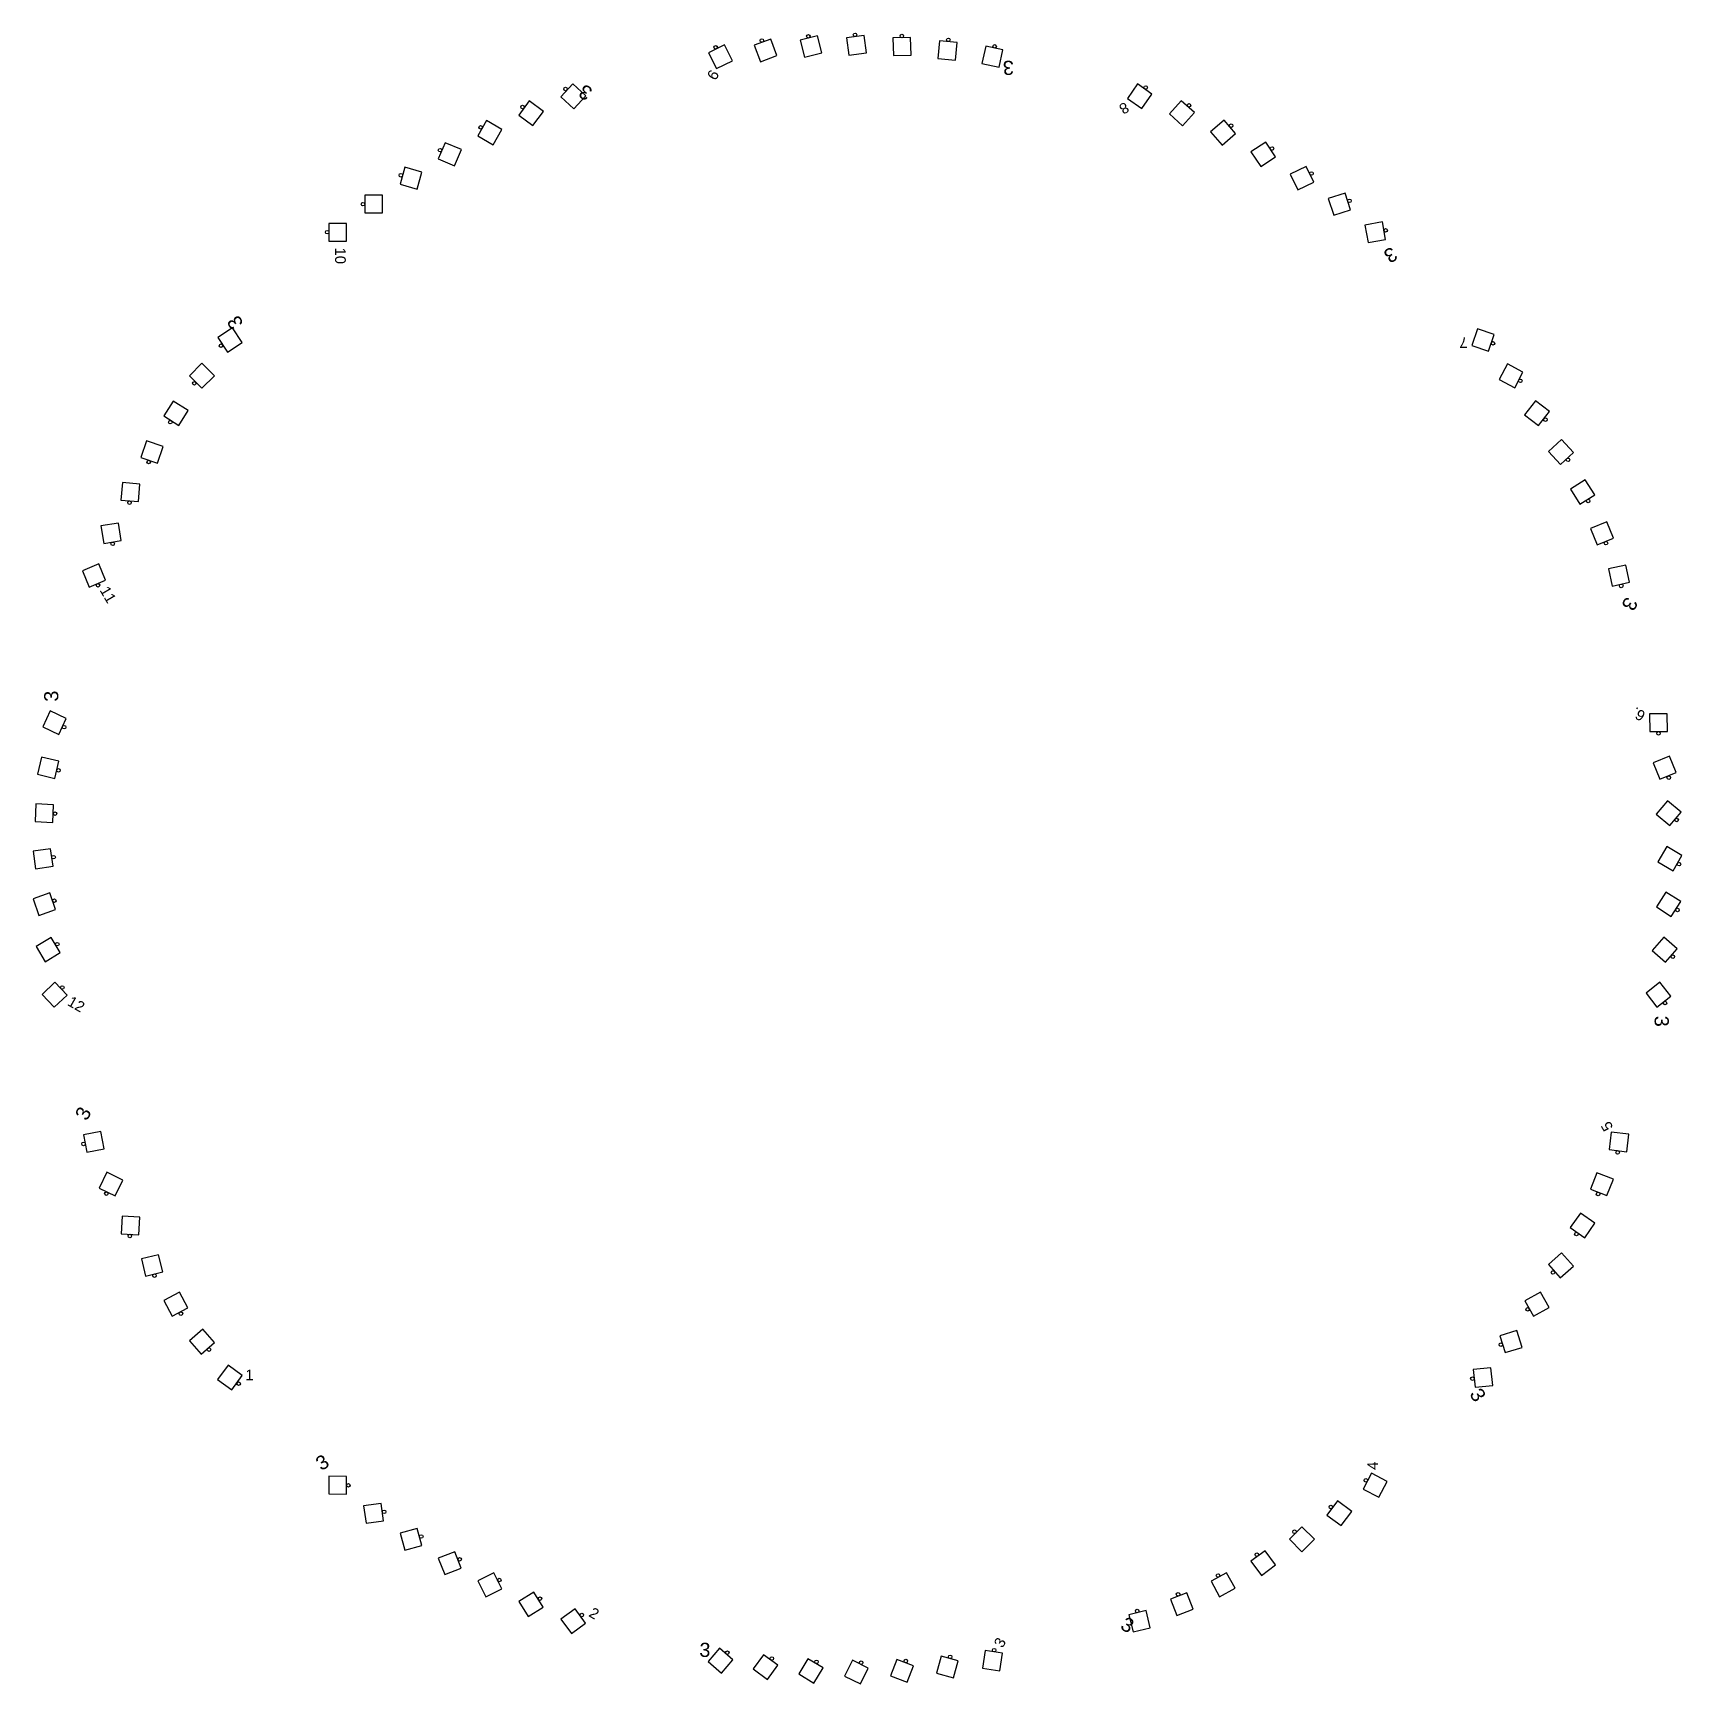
# Model space of a CAD drawing. Extents: x -279 to 280, y -280 to 280.
import ezdxf

# ---------------------------------------------------------------- set-up
doc = ezdxf.new("R2010")
doc.units = 0
doc.header["$MEASUREMENT"] = 0
doc.layers.get('0').update_dxf_attribs({"linetype": 'CONTINUOUS'})
doc.layers.add('EVERYTHING', color=7, linetype='CONTINUOUS')
doc.styles.get("Standard").update_dxf_attribs({"font": 'ARIAL.TTF'})

msp = doc.modelspace()

# ---------------------------------------------------------------- linework, layer by layer
at = {"layer": 'EVERYTHING', "color": 0}
for points in [[(-42.12, 270.78), (-44.82, 276.14), (-50.18, 273.44), (-47.48, 268.08)], [(-26.99, 272.51), (-29.09, 278.13), (-34.71, 276.03), (-32.61, 270.41)], [(-11.81, 273.4), (-13.28, 279.21), (-19.09, 277.74), (-17.62, 271.93)], [(3.38, 273.43), (2.57, 279.38), (-3.38, 278.57), (-2.57, 272.62)], [(18.52, 272.64), (18.38, 278.64), (12.38, 278.5), (12.52, 272.5)], [(33.56, 271.01), (34.11, 276.98), (28.14, 277.53), (27.59, 271.56)], [(48.46, 268.55), (49.71, 274.42), (43.84, 275.67), (42.59, 269.8)], [(-91.85, 258.91), (-96.27, 262.97), (-100.33, 258.55), (-95.91, 254.49)], [(96.83, 254.55), (100.27, 259.47), (95.35, 262.91), (91.91, 257.99)], [(-106.23, 253.59), (-111.06, 257.14), (-114.61, 252.31), (-109.78, 248.76)], [(110.64, 248.71), (114.66, 253.17), (110.2, 257.19), (106.18, 252.73)], [(-120.32, 247.48), (-125.52, 250.46), (-128.5, 245.26), (-123.3, 242.28)], [(124.1, 242.14), (128.64, 246.06), (124.72, 250.6), (120.18, 246.68)], [(-134.06, 240.6), (-139.58, 242.96), (-141.94, 237.44), (-136.42, 235.08)], [(137.15, 234.86), (142.16, 238.17), (138.85, 243.18), (133.84, 239.87)], [(-147.45, 232.98), (-153.22, 234.63), (-154.87, 228.86), (-149.1, 227.21)], [(149.77, 226.91), (155.17, 229.53), (152.55, 234.93), (147.15, 232.31)], [(-160.85, 225.1), (-166.85, 225.1), (-166.85, 219.1), (-160.85, 219.1)], [(161.93, 218.32), (167.63, 220.18), (165.77, 225.88), (160.07, 224.02)], [(-173.02, 215.58), (-179.02, 215.58), (-179.02, 209.58), (-173.02, 209.58)], [(173.59, 209.1), (179.5, 210.15), (178.45, 216.06), (172.54, 215.01)], [(-211.7, 180.17), (-216.73, 176.9), (-213.46, 171.87), (-208.43, 175.14)], [(208.78, 174.14), (214.46, 172.22), (216.38, 177.9), (210.7, 179.82)], [(-222.09, 168.09), (-226.34, 163.86), (-222.11, 159.61), (-217.86, 163.84)], [(218.04, 162.61), (223.34, 159.79), (226.16, 165.09), (220.86, 167.91)], [(-231.85, 155.3), (-235.06, 150.23), (-229.99, 147.02), (-226.78, 152.09)], [(226.71, 150.62), (231.46, 146.95), (235.13, 151.7), (230.38, 155.37)], [(-240.89, 141.81), (-242.83, 136.13), (-237.15, 134.19), (-235.21, 139.87)], [(234.78, 138.19), (238.83, 133.76), (243.26, 137.81), (239.21, 142.24)], [(-249.1, 127.66), (-249.62, 121.68), (-243.64, 121.16), (-243.12, 127.14)], [(242.23, 125.34), (245.44, 120.27), (250.51, 123.48), (247.3, 128.55)], [(-256.38, 112.91), (-255.44, 106.99), (-249.52, 107.93), (-250.46, 113.85)], [(249.04, 112.07), (251.3, 106.51), (256.86, 108.77), (254.6, 114.33)], [(-262.66, 97.69), (-260.33, 92.16), (-254.8, 94.49), (-257.13, 100.02)], [(255.16, 98.38), (256.44, 92.52), (262.3, 93.8), (261.02, 99.66)], [(-276.1, 44.7), (-270.66, 42.16), (-268.12, 47.6), (-273.56, 50.14)], [(269.07, 49.11), (269.15, 43.11), (275.15, 43.19), (275.07, 49.19)], [(-277.89, 28.64), (-272.06, 27.23), (-270.65, 33.06), (-276.48, 34.47)], [(270.36, 32.5), (272.62, 26.94), (278.18, 29.2), (275.92, 34.76)], [(-278.7, 12.58), (-272.7, 12.32), (-272.44, 18.32), (-278.44, 18.58)], [(271.34, 15.08), (275.94, 11.22), (279.8, 15.82), (275.2, 19.68)], [(-278.52, -3.41), (-272.59, -2.52), (-273.48, 3.41), (-279.41, 2.52)], [(271.89, -1.06), (277.06, -4.11), (280.11, 1.06), (274.94, 4.11)], [(-277.39, -19.28), (-271.74, -17.27), (-273.75, -11.62), (-279.4, -13.63)], [(271.42, -16.34), (276.46, -19.6), (279.72, -14.56), (274.68, -11.3)], [(-275.29, -34.97), (-270.15, -31.87), (-273.25, -26.73), (-278.39, -29.83)], [(270.04, -31.15), (274.57, -35.08), (278.5, -30.55), (273.97, -26.62)], [(-272.24, -50.39), (-267.87, -46.28), (-271.98, -41.91), (-276.35, -46.02)], [(267.9, -45.66), (271.62, -50.36), (276.32, -46.64), (272.6, -41.94)], [(-256.35, -92.58), (-262.24, -93.71), (-261.11, -99.6), (-255.22, -98.47)], [(256.12, -92.74), (255.38, -98.7), (261.34, -99.44), (262.08, -93.48)], [(-254.31, -106.4), (-256.97, -111.78), (-251.59, -114.44), (-248.93, -109.06)], [(251.25, -106.53), (249.06, -112.12), (254.65, -114.31), (256.84, -108.72)], [(-249.2, -121.25), (-249.53, -127.24), (-243.54, -127.57), (-243.21, -121.58)], [(245.65, -120.23), (242.19, -125.13), (247.09, -128.59), (250.55, -123.69)], [(-242.63, -135.78), (-241.24, -141.61), (-235.41, -140.22), (-236.8, -134.39)], [(239.28, -133.77), (234.79, -137.74), (238.76, -142.23), (243.25, -138.26)], [(-234.98, -149.92), (-232.16, -155.22), (-226.86, -152.4), (-229.68, -147.1)], [(232.09, -147.08), (226.84, -149.99), (229.75, -155.24), (235, -152.33)], [(-226.33, -163.59), (-222.36, -168.08), (-217.87, -164.11), (-221.84, -159.62)], [(224.08, -160.1), (218.35, -161.87), (220.12, -167.6), (225.85, -165.83)], [(-216.77, -176.69), (-211.91, -180.21), (-208.39, -175.35), (-213.25, -171.83)], [(215.25, -172.72), (209.28, -173.35), (209.91, -179.32), (215.88, -178.69)], [(-179.05, -215.55), (-173.05, -215.61), (-172.99, -209.61), (-178.99, -209.55)], [(180.06, -211.3), (174.74, -208.54), (171.98, -213.86), (177.3, -216.62)], [(168.05, -221.47), (163.22, -217.9), (159.65, -222.73), (164.48, -226.3)], [(-166.42, -225.47), (-160.48, -224.67), (-161.28, -218.73), (-167.22, -219.53)], [(-153.28, -234.59), (-147.49, -233.04), (-149.04, -227.25), (-154.83, -228.8)], [(155.4, -230.93), (151.17, -226.68), (146.92, -230.91), (151.15, -235.16)], [(-139.7, -242.91), (-134.11, -240.72), (-136.3, -235.13), (-141.89, -237.32)], [(142.2, -239.64), (138.62, -234.82), (133.8, -238.4), (137.38, -243.22)], [(-125.72, -250.4), (-120.38, -247.68), (-123.1, -242.34), (-128.44, -245.06)], [(128.48, -247.56), (125.6, -242.3), (120.34, -245.18), (123.22, -250.44)], [(-111.39, -257.08), (-106.29, -253.92), (-109.45, -248.82), (-114.55, -251.98)], [(114.3, -254.68), (112.15, -249.07), (106.54, -251.22), (108.69, -256.83)], [(-96.74, -262.92), (-91.9, -259.38), (-95.44, -254.54), (-100.28, -258.08)], [(99.71, -260.94), (98.3, -255.11), (92.47, -256.52), (93.88, -262.35)], [(-45.82, -276.34), (-41.92, -271.78), (-46.48, -267.88), (-50.38, -272.44)], [(48.65, -275.54), (49.58, -269.61), (43.65, -268.68), (42.72, -274.61)], [(-30.2, -278.46), (-26.66, -273.62), (-31.5, -270.08), (-35.04, -274.92)], [(-14.45, -279.69), (-11.33, -274.57), (-16.45, -271.45), (-19.57, -276.57)], [(1.36, -280.02), (4.02, -274.64), (-1.36, -271.98), (-4.02, -277.36)], [(17.19, -279.44), (19.32, -273.83), (13.71, -271.7), (11.58, -277.31)], [(32.97, -277.95), (34.53, -272.15), (28.73, -270.59), (27.17, -276.39)]]:
    msp.add_lwpolyline(points, close=True, dxfattribs=at)
for centre in [(-0.49, 279.57), (-47.77, 275.33), (-32.11, 277.64), (-16.33, 279.06), (15.37, 279.17), (31.18, 277.85), (46.89, 275.63), (-98.74, 261.17), (98.15, 261.68), (-113.32, 255.08), (112.83, 255.63), (-127.53, 248.16), (127.14, 248.72), (-141.31, 240.43), (141.01, 241), (-154.62, 231.91), (154.4, 232.49), (-167.45, 222.1), (167.27, 223.22), (-179.62, 212.58), (179.56, 213.21), (-215.6, 174.06), (215.99, 174.87), (225.28, 162.16), (-224.65, 161.31), (-232.84, 148.12), (233.77, 148.96), (-240.18, 134.59), (241.45, 135.34), (-246.68, 120.82), (248.29, 121.37), (-252.38, 106.86), (254.31, 107.08), (-257.34, 92.77), (259.5, 92.57), (-268.85, 44.63), (272.15, 42.55), (-270.77, 30), (275.62, 27.51), (-271.97, 15.3), (278.33, 13.14), (-272.44, 0.54), (279.1, -1.83), (-272.18, -14.24), (278.59, -17.41), (-271.19, -28.99), (276.99, -33.21), (-269.49, -43.68), (274.34, -48.97), (-262.27, -96.77), (258.28, -99.66), (-254.54, -113.65), (251.64, -113.77), (-246.57, -128), (244.29, -127.35), (236.32, -140.39), (-238.19, -141.5), (-229.23, -154.34), (227.77, -152.91), (-219.71, -166.55), (218.66, -164.91), (-209.66, -178.13), (209, -176.4), (-172.42, -212.62), (172.82, -210.92), (-160.28, -221.62), (160.95, -219.96), (-147.68, -229.99), (148.62, -228.37), (-134.65, -237.71), (135.85, -236.13), (-121.2, -244.74), (122.68, -243.21), (-107.36, -251.05), (109.13, -249.59), (-93.18, -256.61), (95.24, -255.23), (-43.81, -269.37), (46.71, -268.55), (-28.73, -271.36), (-13.57, -272.5), (1.59, -272.77), (16.73, -272.21), (31.78, -270.79)]:
    msp.add_circle(centre, 0.6, dxfattribs=at)

# ---------------------------------------------------------------- texts
at = {"color": 0}
for s, height, rotation, p in [('3', 4.8, 181.52, (53.35, 270.79)), ('9', 3.6, 240.35, (-49.54, 268.05)), ('3', 4.8, 151.52, (-89.19, 261.19)), ('8', 3.6, 210.35, (91.12, 256.9)), ('3', 4.8, 211.52, (181.6, 207.84)), ('10', 3.6, 270.35, (-176.93, 207.36)), ('3', 4.8, 121.52, (-207.84, 181.6)), ('7', 3.6, 180.35, (207.36, 176.93)), ('11', 3.6, 300.35, (-256.9, 91.12)), ('3', 4.8, 241.52, (261.19, 89.19)), ('3', 4.8, 91.52, (-270.79, 53.35)), ('6.', 3.6, 150.35, (268.05, 49.54)), ('12', 3.6, 330.35, (-268.05, -49.54)), ('3', 4.8, 271.52, (270.79, -53.35)), ('3', 4.8, 61.52, (-261.19, -89.19)), ('5', 3.6, 120.35, (256.9, -91.12)), ('1', 3.6, 359.65, (-207.36, -176.93)), ('3', 4.8, 301.52, (207.84, -181.6)), ('3', 4.8, 31.52, (-181.6, -207.84)), ('4', 3.6, 90.35, (176.93, -207.36)), ('2', 3.6, 329.65, (-91.12, -256.9)), ('3', 4.8, 331.52, (89.19, -261.19)), ('3', 4.8, 358.48, (-53.35, -270.79)), ('3', 3.6, 60.35, (49.54, -268.05))]:
    msp.add_text(s, height=height, rotation=rotation, dxfattribs=at).set_placement(p)

doc.saveas('drawing.dxf')
